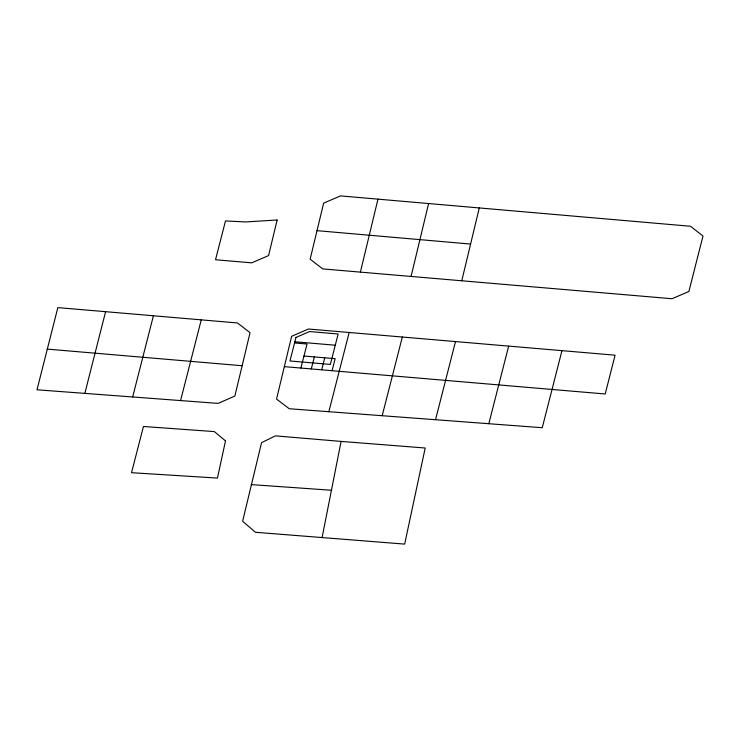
<?xml version="1.0" encoding="UTF-8"?>
<svg xmlns="http://www.w3.org/2000/svg" width="740" height="740" viewBox="0 0 740 740"><rect width="100%" height="100%" fill="white"/><g stroke="black" fill="none" stroke-linecap="round" stroke-linejoin="round"><path stroke-width="1.11" d="M322.076 537.647L341.094 441.41L425.204 448.014L404.66 544.104L255.402 532.273L242.618 521.228L261.572 442.668L275.391 435.86L341.094 441.41M461.769 280.784L479.279 207.94L690.485 226.255L703 236.014L688.885 291.486L672.003 298.729L322.751 268.907L310.143 259.194L323.639 203.158L340.493 195.897L479.279 207.94M411.07 276.455L428.608 203.537M360.399 272.117L377.964 199.143M242.146 365.745L250.055 332.667L237.457 322.954L105.589 311.679L57.84 307.618L37 389.786L218.133 403.393L234.867 396.029L242.146 365.745L47.101 349.086M84.85 393.384L105.589 311.679M132.663 396.973L153.411 315.786M382.182 415.714L402.338 337.024M435.527 419.71L455.498 341.575M201.252 319.865L180.569 400.581M300.893 368.03L307.045 344.035L294.566 342.962M311.281 368.918L314.361 356.921M321.678 369.806L324.758 357.809M332.075 370.694L335.146 358.697L303.964 356.032M328.838 411.718L349.169 332.473M488.816 423.706L508.667 346.117M561.956 350.668L542.254 427.72L289.285 408.748L276.538 399.082L291.634 336.284L308.45 329.013L615.088 355.191L605.2 393.985L284.354 366.642M251.193 484.598L331.687 490.269M294.881 341.769L335.276 345.219M470.363 244.043L317.007 230.658M225.497 440.874L217.458 478.077L131.526 472.694L143.458 426.49L214.332 431.596L225.497 440.874M277.13 219.993L268.574 255.578L251.748 262.848L215.525 259.74L225.478 220.946L245.8 221.945L277.13 219.993M295.991 337.431L289.95 360.972L330.355 364.422L338.152 333.999L309.57 331.557L295.991 337.431"/></g></svg>
